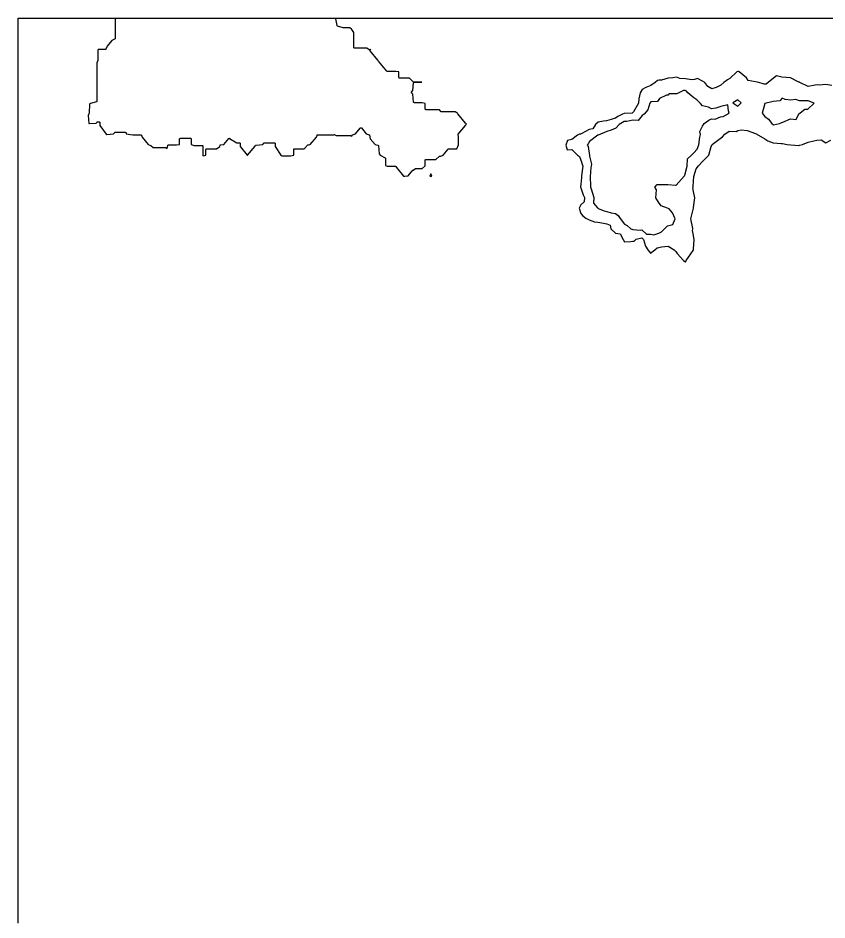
# Model space of a CAD drawing. Header units: millimetres. Extents: x 0 to 500, y 0 to 700.
# Drawn here: x 125 to 210.4, y 490.9 to 586.1 of the extents above; entities that cross this region are included whole.
import ezdxf

# ---------------------------------------------------------------- set-up
doc = ezdxf.new("R2010")
doc.units = ezdxf.units.MM
doc.layers.add('CORTE', color=1, linetype='Continuous')
doc.layers.add('GRABADO', color=5, linetype='Continuous')

msp = doc.modelspace()

# ---------------------------------------------------------------- linework, layer by layer
at = {"layer": 'CORTE'}
msp.add_lwpolyline([(125, 490.632), (125, 491.334), (125, 491.954), (125, 492.271), (125, 493.122), (125, 493.816), (125, 495.448), (125, 495.448), (125, 495.734), (125, 496.111), (125, 496.584), (125, 497.305), (125, 499.129), (125, 501.798), (125, 503.122), (125, 503.743), (125, 504.183), (125, 504.984), (125, 509.327), (125, 509.947), (125, 511.188), (125, 511.798), (125, 513.043), (125, 513.661), (125, 546.703), (125, 547.197), (125, 547.824), (125, 548.322), (125, 548.951), (125, 549.456), (125, 550.087), (125, 550.597), (125, 552.375), (125, 552.376), (125, 553.309), (125, 554.226), (125, 555.789), (125, 557.266), (125, 557.71), (125, 558.257), (125, 558.809), (125, 559.363), (125, 559.83), (125, 560.303), (125, 560.783), (125, 562.113), (125, 562.694), (125, 563.113), (125, 563.458), (125, 563.98), (125, 564.59), (125, 565.125), (125, 565.746), (125, 566.221), (125, 566.93), (125, 567.567), (125, 568.21), (125, 568.857), (125, 569.51), (125, 570.167), (125, 570.83), (125, 571.382), (125, 572.061), (125, 572.797), (125, 573.483), (125, 574.176), (125, 574.873), (125, 575.447), (125, 576.124), (125, 576.926), (125, 577.72), (125, 578.447), (125, 579.208), (125, 579.943), (125, 580.685), (125, 581.433), (125, 582.187), (125, 582.974), (125, 583.724), (125, 584.495), (125, 585.275), (125, 586.057), (125, 586.063), (125.001, 586.069), (125.003, 586.075), (125.006, 586.084), (125.009, 586.09), (125.012, 586.096), (125.019, 586.104), (125.023, 586.109), (125.028, 586.114), (125.036, 586.119), (125.037, 586.119), (125.042, 586.122), (125.052, 586.126), (125.063, 586.129), (125.073, 586.13), (141.615, 586.13), (141.615, 586.13), (161.782, 586.13), (163.035, 586.13), (165.107, 586.13), (167.47, 586.13), (169.805, 586.13), (169.899, 586.13), (170.64, 586.13), (171.316, 586.13), (172.646, 586.13), (174.054, 586.13), (174.631, 586.13), (175.236, 586.13), (175.682, 586.13), (176.137, 586.13), (176.898, 586.13), (177.455, 586.13), (177.964, 586.13), (178.457, 586.13), (178.993, 586.13), (179.547, 586.13), (180.126, 586.13), (181.715, 586.13), (182.237, 586.13), (182.773, 586.13), (183.303, 586.13), (183.83, 586.13), (184.362, 586.13), (211.881, 586.13)], dxfattribs=at)
for points in [[(186.261, 573.777), (186.254, 573.767), (186.214, 573.758), (185.346, 573.094), (185.206, 572.851), (185.113, 572.712), (185.203, 572.551), (185.351, 571.615), (185.362, 571.548), (185.547, 570.715), (185.52, 570.479), (185.487, 570.332), (185.426, 569.379), (185.458, 568.386), (185.464, 568.281), (185.51, 568.11), (185.819, 567.167), (185.783, 566.573), (186.179, 566.098), (186.254, 566.033), (186.884, 565.781), (187.162, 565.715), (187.639, 565.543), (188.095, 565.475), (188.372, 565.288), (188.575, 564.977), (189.043, 564.372), (189.317, 564.22), (189.699, 563.887), (189.937, 563.796), (190.695, 563.723), (190.867, 563.766), (191.368, 563.307), (191.778, 563.307), (192.153, 563.251), (192.671, 563.406), (192.939, 563.54), (193.253, 563.875), (193.588, 564.196), (194.13, 564.327), (194.383, 564.934), (194.12, 565.566), (193.771, 565.984), (193.597, 566.063), (192.928, 566.314), (192.637, 566.697), (192.355, 567.137), (192.41, 567.995), (192.243, 568.276), (192.486, 568.568), (192.705, 568.535), (193.628, 568.535), (194.44, 568.474), (194.513, 568.487), (195.36, 569.426), (195.378, 569.455), (195.407, 569.524), (195.655, 570.504), (195.711, 571.271), (196.12, 571.657), (196.35, 571.89), (196.719, 572.3), (196.89, 572.735), (197.009, 573.543), (197.071, 573.827), (197.004, 574.133), (197.265, 574.698), (197.469, 574.992), (197.942, 575.332), (198.242, 575.496), (198.612, 575.456), (199.163, 575.699), (199.478, 575.739), (200.078, 576.099), (200.081, 576.1), (200.036, 576.315), (199.958, 576.964), (199.205, 576.784), (198.684, 576.596), (198.243, 576.552), (197.917, 576.715), (197.29, 576.876), (197.08, 577.111), (196.697, 577.509), (196.362, 577.699), (195.724, 578.223), (195.6, 578.416), (195.463, 578.462), (195.262, 578.475), (194.722, 578.205), (194.566, 578.142), (193.728, 578.142), (193.681, 577.989), (193.469, 577.989), (192.749, 577.619), (192.539, 577.331), (191.813, 577.269), (191.71, 577.128), (191.492, 576.43), (191.13, 575.995), (190.899, 575.826), (190.5, 575.32), (189.926, 575.339), (189.299, 575.22), (189.013, 575.209), (188.83, 575.116), (188.483, 574.88), (188.11, 574.518), (187.639, 574.303), (187.167, 574.155), (186.261, 573.777)], [(201.025, 576.839), (201.347, 577.162), (201.025, 577.484), (200.488, 577.162), (201.025, 576.839)], [(203.862, 577.12), (203.57, 576.07), (203.867, 575.741), (204.237, 575.434), (204.606, 574.991), (204.762, 574.854), (205.415, 575.011), (205.59, 575.068), (205.635, 575.09), (205.754, 575.147), (206.585, 575.479), (207.159, 575.402), (207.461, 576.006), (207.59, 576.109), (208.096, 576.514), (208.417, 576.514), (209.063, 577.135), (208.433, 577.387), (207.506, 577.387), (207.137, 577.535), (206.594, 577.443), (206.023, 577.54), (205.691, 577.673), (205.456, 577.391), (204.754, 577.315), (203.862, 577.12)]]:
    msp.add_lwpolyline(points, close=True, dxfattribs=at)
at = {"layer": 'GRABADO'}
for points in [[(125, 490.57), (125, 492.454), (125, 492.454), (125, 492.784), (125, 493.218), (125, 493.764), (125, 494.596), (125, 496.701), (125, 499.781), (125, 501.309), (125, 502.025), (125, 502.533), (125, 503.456), (125, 508.468), (125, 509.183), (125, 510.615), (125, 511.319), (125, 512.756), (125, 513.469), (125, 540.649), (125, 541.219), (125, 541.942), (125, 542.517), (125, 543.243), (125, 543.825), (125, 544.554), (125, 545.142), (125, 547.195), (125, 547.195), (125, 548.271), (125, 549.329), (125, 551.133), (125, 552.837), (125, 553.349), (125, 553.981), (125, 554.617), (125, 555.257), (125, 555.795), (125, 556.341), (125, 556.895), (125, 558.43), (125, 559.1), (125, 559.584), (125, 559.982), (125, 560.583), (125, 561.287), (125, 561.905), (125, 562.622), (125, 563.17), (125, 563.988), (125, 564.723), (125, 565.464), (125, 566.211), (125, 566.964), (125, 567.723), (125, 568.488), (125, 569.125), (125, 569.908), (125, 570.758), (125, 571.549), (125, 572.348), (125, 573.153), (125, 573.816), (125, 574.596), (125, 575.521), (125, 576.438), (125, 577.277), (125, 578.154), (125, 579.003), (125, 579.859), (125, 580.722), (125, 581.592), (125, 582.5), (125, 583.366), (125, 584.255), (125, 585.155), (125, 586.057), (125, 586.063), (125.001, 586.069), (125.003, 586.076), (125.006, 586.084), (125.009, 586.09), (125.013, 586.097), (125.022, 586.108), (125.03, 586.115), (125.038, 586.12), (125.046, 586.124), (125.052, 586.126), (125.061, 586.128), (125.07, 586.13), (135.307, 586.13), (135.242, 585.925), (135.242, 583.947), (135.241, 583.942), (135.241, 583.936), (135.239, 583.927), (135.234, 583.917), (135.231, 583.91), (135.23, 583.909), (135.227, 583.904), (135.219, 583.895), (135.212, 583.89), (135.203, 583.883), (134.917, 583.769), (134.403, 583.152), (134.276, 582.846), (134.273, 582.84), (134.267, 582.83), (134.256, 582.819), (134.245, 582.812), (134.235, 582.807), (134.227, 582.805), (134.222, 582.803), (134.212, 582.802), (133.467, 582.802), (133.438, 582.708), (133.438, 581.664), (133.438, 581.658), (133.437, 581.653), (133.435, 581.645), (133.433, 581.639), (133.431, 581.634), (133.427, 581.628), (133.392, 581.574), (133.33, 581.406), (133.33, 580.497), (133.33, 579.574), (133.33, 579.196), (133.33, 578.273), (133.33, 577.347), (133.329, 577.343), (133.329, 577.337), (133.326, 577.327), (133.324, 577.322), (133.322, 577.317), (133.317, 577.307), (133.308, 577.298), (133.301, 577.291), (133.289, 577.283), (133.278, 577.279), (132.654, 577.093), (132.559, 577.036), (132.509, 576.104), (132.508, 576.099), (132.507, 576.095), (132.506, 576.091), (132.485, 576.026), (132.484, 576.021), (132.406, 575.85), (132.478, 574.99), (132.499, 574.982), (133.239, 575.012), (133.286, 575.069), (133.353, 575.149), (133.358, 575.156), (133.371, 575.166), (133.378, 575.17), (133.39, 575.175), (133.405, 575.178), (133.557, 575.178), (133.571, 575.175), (133.579, 575.172), (133.584, 575.17), (133.59, 575.166), (133.603, 575.157), (133.611, 575.146), (133.614, 575.142), (133.616, 575.138), (133.617, 575.136), (133.621, 575.127), (133.623, 575.116), (133.624, 575.111), (133.625, 575.106), (133.625, 574.798), (134.308, 573.876), (134.345, 573.84), (134.349, 573.842), (134.363, 573.848), (134.375, 573.849), (135.09, 573.899), (135.208, 574.04), (135.213, 574.047), (135.223, 574.054), (135.228, 574.057), (135.232, 574.059), (135.245, 574.065), (135.26, 574.067), (136.333, 574.067), (136.348, 574.065), (136.362, 574.059), (136.37, 574.054), (136.382, 574.046), (136.392, 574.033), (136.395, 574.027), (136.397, 574.022), (136.4, 574.015), (136.402, 574.006), (136.403, 574), (136.404, 573.994), (136.404, 573.893), (137.123, 573.797), (137.961, 573.797), (137.966, 573.796), (137.973, 573.795), (137.983, 573.792), (137.991, 573.789), (137.996, 573.786), (138.005, 573.78), (138.014, 573.771), (138.019, 573.763), (138.023, 573.757), (138.025, 573.753), (138.109, 573.551), (138.755, 572.777), (138.924, 572.7), (138.989, 572.683), (138.994, 572.682), (139.006, 572.677), (139.014, 572.672), (139.016, 572.67), (139.259, 572.475), (140.563, 572.475), (140.572, 572.475), (140.587, 572.471), (140.597, 572.466), (140.763, 572.367), (140.801, 572.665), (140.802, 572.668), (140.804, 572.674), (140.807, 572.683), (140.81, 572.689), (140.815, 572.698), (140.824, 572.708), (140.831, 572.712), (140.84, 572.719), (140.853, 572.724), (140.866, 572.727), (141.743, 572.727), (142.067, 572.779), (142.067, 573.358), (142.068, 573.363), (142.069, 573.371), (142.071, 573.378), (142.073, 573.384), (142.076, 573.39), (142.08, 573.397), (142.084, 573.402), (142.09, 573.409), (142.1, 573.417), (142.107, 573.421), (142.12, 573.428), (142.138, 573.43), (142.676, 573.43), (143.209, 573.43), (143.219, 573.43), (143.231, 573.427), (143.243, 573.423), (143.254, 573.415), (143.264, 573.408), (143.271, 573.398), (143.274, 573.392), (143.278, 573.386), (143.281, 573.377), (143.283, 573.368), (143.284, 573.364), (143.284, 573.358), (143.284, 572.773), (143.612, 572.685), (144.448, 572.685), (144.463, 572.683), (144.474, 572.678), (144.482, 572.673), (144.494, 572.664), (144.504, 572.651), (144.51, 572.642), (144.513, 572.632), (144.515, 572.625), (144.516, 572.618), (144.516, 572.613), (144.516, 571.628), (144.557, 571.573), (144.846, 571.659), (144.846, 572.247), (144.847, 572.252), (144.848, 572.257), (144.85, 572.266), (144.853, 572.274), (144.855, 572.279), (144.859, 572.285), (144.867, 572.296), (144.877, 572.304), (144.887, 572.311), (144.9, 572.315), (144.912, 572.319), (145.964, 572.319), (146.314, 572.571), (146.343, 572.694), (146.345, 572.699), (146.346, 572.704), (146.349, 572.709), (146.352, 572.715), (146.36, 572.725), (146.369, 572.733), (146.379, 572.74), (146.39, 572.745), (146.4, 572.748), (146.406, 572.749), (146.736, 572.786), (147.253, 573.406), (147.259, 573.413), (147.267, 573.418), (147.279, 573.425), (147.289, 573.428), (147.298, 573.43), (147.317, 573.43), (147.331, 573.427), (147.34, 573.423), (147.345, 573.42), (148.117, 572.955), (148.381, 572.955), (148.395, 572.951), (148.4, 572.949), (148.405, 572.947), (148.412, 572.943), (148.425, 572.934), (148.433, 572.923), (148.435, 572.919), (148.439, 572.913), (148.443, 572.902), (148.445, 572.893), (148.446, 572.888), (148.446, 572.883), (148.446, 572.577), (149.186, 571.647), (149.19, 571.64), (149.245, 571.665), (150.027, 572.604), (150.089, 572.69), (150.095, 572.696), (150.099, 572.7), (150.107, 572.707), (150.116, 572.711), (150.118, 572.712), (150.123, 572.714), (150.133, 572.717), (150.838, 572.787), (150.954, 572.926), (150.959, 572.933), (150.971, 572.942), (150.979, 572.947), (150.989, 572.951), (151.003, 572.955), (152.086, 572.955), (152.1, 572.951), (152.106, 572.949), (152.111, 572.947), (152.118, 572.943), (152.13, 572.934), (152.138, 572.923), (152.141, 572.919), (152.144, 572.913), (152.149, 572.902), (152.15, 572.893), (152.151, 572.888), (152.152, 572.883), (152.152, 572.573), (152.765, 571.654), (152.851, 571.581), (152.855, 571.576), (152.861, 571.57), (152.864, 571.564), (152.871, 571.553), (152.878, 571.565), (152.882, 571.569), (152.887, 571.574), (152.892, 571.578), (152.902, 571.585), (152.915, 571.589), (152.927, 571.593), (153.784, 571.593), (154.11, 571.664), (154.11, 572.247), (154.11, 572.252), (154.111, 572.257), (154.113, 572.266), (154.117, 572.274), (154.119, 572.279), (154.122, 572.285), (154.131, 572.296), (154.14, 572.304), (154.151, 572.311), (154.163, 572.315), (154.175, 572.319), (155.218, 572.319), (155.59, 572.728), (155.594, 572.733), (155.602, 572.739), (155.608, 572.743), (155.613, 572.746), (155.627, 572.751), (155.644, 572.753), (155.654, 572.752), (155.657, 572.752), (155.682, 572.747), (155.866, 572.784), (156.505, 573.55), (156.58, 573.759), (156.582, 573.765), (156.586, 573.773), (156.592, 573.781), (156.599, 573.787), (156.601, 573.79), (156.609, 573.796), (156.623, 573.803), (156.632, 573.806), (156.642, 573.807), (158.341, 573.807), (158.42, 573.816), (158.433, 573.816), (158.443, 573.814), (158.448, 573.812), (158.459, 573.807), (158.604, 573.713), (160.127, 573.713), (160.141, 573.71), (160.148, 573.707), (160.153, 573.705), (160.162, 573.7), (160.166, 573.697), (160.238, 573.639), (160.277, 573.765), (160.278, 573.769), (160.281, 573.775), (160.287, 573.786), (160.294, 573.793), (160.302, 573.801), (160.311, 573.806), (160.32, 573.811), (160.627, 573.893), (161.144, 574.513), (161.149, 574.52), (161.167, 574.534), (161.181, 574.539), (161.193, 574.542), (161.212, 574.542), (161.225, 574.539), (161.238, 574.534), (161.255, 574.522), (161.779, 573.893), (162.077, 573.814), (162.085, 573.811), (162.094, 573.807), (162.1, 573.803), (162.111, 573.795), (162.12, 573.783), (162.126, 573.773), (162.13, 573.764), (162.131, 573.756), (162.199, 573.388), (162.705, 572.782), (163.003, 572.702), (163.012, 572.7), (163.026, 572.692), (163.037, 572.683), (163.046, 572.673), (163.051, 572.664), (163.056, 572.653), (163.058, 572.644), (163.059, 572.638), (163.128, 571.798), (163.242, 571.661), (163.755, 571.355), (163.763, 571.351), (163.779, 571.336), (163.785, 571.326), (163.787, 571.322), (163.79, 571.316), (163.793, 571.305), (163.794, 571.294), (163.795, 571.29), (163.795, 570.548), (163.993, 570.488), (164.845, 570.488), (164.858, 570.487), (164.87, 570.483), (164.878, 570.48), (164.883, 570.477), (164.888, 570.474), (164.893, 570.469), (164.899, 570.464), (164.905, 570.455), (164.907, 570.452), (164.97, 570.347), (165.72, 569.446), (165.806, 569.422), (165.815, 569.424), (165.821, 569.426), (165.852, 569.428), (166.19, 569.453), (166.704, 570.069), (166.71, 570.077), (166.72, 570.083), (166.987, 570.243), (166.993, 570.246), (167.001, 570.249), (167.006, 570.25), (167.015, 570.252), (167.661, 570.252), (168.005, 570.528), (168.005, 571.134), (168.006, 571.139), (168.007, 571.146), (168.009, 571.154), (168.011, 571.161), (168.014, 571.167), (168.016, 571.171), (168.021, 571.178), (168.028, 571.185), (168.034, 571.191), (168.044, 571.198), (168.059, 571.204), (168.073, 571.207), (169.119, 571.207), (169.493, 571.527), (169.498, 571.531), (169.503, 571.534), (169.508, 571.537), (169.517, 571.54), (169.526, 571.543), (169.535, 571.544), (169.635, 571.544), (169.886, 571.664), (170.407, 572.29), (170.411, 572.295), (170.421, 572.303), (170.432, 572.311), (170.445, 572.315), (170.457, 572.319), (171.343, 572.319), (171.514, 572.73), (171.514, 573.585), (171.476, 573.817), (171.475, 573.823), (171.475, 573.829), (171.476, 573.835), (171.476, 573.841), (171.479, 573.85), (171.483, 573.86), (171.485, 573.864), (171.487, 573.868), (171.491, 573.873), (172.262, 574.798), (172.264, 574.801), (172.339, 574.872), (172.35, 574.919), (172.318, 574.958), (172.262, 575.025), (171.446, 576.004), (171.441, 576.011), (171.438, 576.017), (171.405, 576.085), (171.354, 576.12), (171.178, 576.211), (169.732, 576.211), (169.722, 576.212), (169.717, 576.213), (169.707, 576.216), (169.694, 576.224), (169.689, 576.228), (169.686, 576.23), (169.681, 576.235), (169.505, 576.447), (168.071, 576.447), (168.057, 576.45), (168.052, 576.452), (168.046, 576.455), (168.038, 576.459), (168.027, 576.468), (168.019, 576.478), (168.016, 576.483), (168.012, 576.49), (168.009, 576.5), (168.007, 576.507), (168.006, 576.515), (168.005, 576.52), (168.005, 577.104), (167.678, 577.192), (166.844, 577.192), (166.839, 577.192), (166.829, 577.193), (166.816, 577.199), (166.811, 577.202), (166.806, 577.205), (166.8, 577.209), (166.798, 577.211), (166.792, 577.216), (166.786, 577.225), (166.782, 577.232), (166.78, 577.236), (166.777, 577.243), (166.775, 577.251), (166.774, 577.257), (166.689, 578.078), (166.566, 578.226), (166.562, 578.23), (166.557, 578.239), (166.554, 578.247), (166.55, 578.256), (166.549, 578.267), (166.549, 578.273), (166.549, 578.28), (166.55, 578.289), (166.552, 578.295), (166.553, 578.3), (166.557, 578.308), (166.563, 578.317), (166.689, 578.469), (166.774, 579.29), (166.775, 579.295), (166.777, 579.302), (166.779, 579.309), (166.782, 579.315), (166.787, 579.324), (166.796, 579.334), (166.802, 579.339), (166.811, 579.345), (166.827, 579.353), (166.839, 579.354), (166.844, 579.355), (167.644, 579.355), (167.647, 579.36), (166.8, 579.36), (166.791, 579.36), (166.777, 579.364), (166.768, 579.368), (166.721, 579.394), (166.715, 579.398), (166.71, 579.403), (166.337, 579.782), (165.292, 579.782), (165.28, 579.785), (165.267, 579.789), (165.255, 579.797), (165.246, 579.805), (165.242, 579.811), (165.239, 579.815), (165.235, 579.822), (165.232, 579.827), (165.23, 579.834), (165.228, 579.842), (165.227, 579.85), (165.226, 579.855), (165.226, 580.433), (164.902, 580.484), (164.025, 580.484), (164.014, 580.487), (164.008, 580.489), (163.949, 580.515), (163.941, 580.519), (163.93, 580.528), (163.07, 581.559), (163.066, 581.564), (163.061, 581.573), (163.058, 581.579), (163.056, 581.584), (163.055, 581.588), (163.043, 581.641), (162.998, 581.695), (162.186, 582.67), (162.182, 582.674), (162.175, 582.686), (162.172, 582.693), (162.169, 582.7), (162.168, 582.707), (162.167, 582.713), (162.167, 582.72), (162.167, 582.728), (162.168, 582.736), (162.171, 582.746), (162.176, 582.756), (162.179, 582.762), (162.236, 582.842), (162.184, 582.786), (162.179, 582.781), (162.166, 582.772), (162.154, 582.767), (162.144, 582.764), (162.132, 582.762), (162.117, 582.763), (162.108, 582.766), (162.098, 582.769), (162.091, 582.773), (162.087, 582.776), (161.842, 582.96), (160.534, 582.96), (160.525, 582.961), (160.515, 582.963), (160.51, 582.965), (160.503, 582.969), (160.493, 582.975), (160.484, 582.983), (160.479, 582.989), (160.478, 582.991), (160.474, 582.997), (160.469, 583.007), (160.467, 583.013), (160.465, 583.019), (160.464, 583.028), (160.464, 583.034), (160.464, 584.604), (160.25, 584.902), (160.248, 584.905), (160.234, 584.928), (160.22, 584.949), (160.051, 585.104), (159.348, 585.104), (159.338, 585.105), (159.33, 585.107), (158.739, 585.284), (158.729, 585.29), (158.721, 585.295), (158.714, 585.301), (158.706, 585.31), (158.7, 585.32), (158.697, 585.326), (158.695, 585.333), (158.694, 585.338), (158.547, 586.041), (158.546, 586.047), (158.545, 586.055), (158.546, 586.06), (158.546, 586.067), (158.549, 586.077), (158.551, 586.082), (158.554, 586.09), (158.559, 586.098), (158.561, 586.1), (158.566, 586.107), (158.575, 586.115), (158.583, 586.12), (158.599, 586.127), (158.615, 586.13), (158.62, 586.13), (159.754, 586.13), (162.145, 586.13), (164.872, 586.13), (167.565, 586.13), (167.674, 586.13), (168.529, 586.13), (169.309, 586.13), (170.844, 586.13), (172.468, 586.13), (173.134, 586.13), (173.832, 586.13), (174.346, 586.13), (174.872, 586.13), (175.75, 586.13), (176.392, 586.13), (176.98, 586.13), (177.548, 586.13), (178.168, 586.13), (178.806, 586.13), (179.475, 586.13), (181.307, 586.13), (181.91, 586.13), (182.529, 586.13), (183.14, 586.13), (183.749, 586.13), (184.362, 586.13), (206.994, 586.13), (207.48, 586.13), (208.706, 586.13), (209.201, 586.13), (211.046, 586.13)], [(210.953, 579.001), (210.297, 579.125), (209.598, 579.036), (209.372, 579.08), (209.169, 579.051), (208.437, 578.916), (207.557, 579.322), (207.52, 579.356), (207.505, 579.359), (207.446, 579.373), (206.574, 579.799), (206.102, 579.841), (205.654, 579.903), (205.078, 580.036), (204.79, 579.777), (204.227, 579.326), (203.986, 579.133), (203.805, 579.144), (203.679, 579.172), (203.213, 579.312), (202.873, 579.385), (202.113, 579.548), (201.909, 579.808), (201.147, 580.436), (201.066, 580.49), (201.035, 580.492), (201.001, 580.491), (200.91, 580.436), (200.156, 579.74), (199.926, 579.591), (199.516, 579.327), (199.228, 579.024), (198.716, 578.794), (198.248, 578.669), (197.839, 578.887), (197.523, 579.33), (197.295, 579.477), (196.751, 579.728), (196.421, 579.629), (196.168, 579.591), (195.47, 579.722), (194.895, 579.743), (194.543, 579.902), (194.136, 579.82), (193.638, 579.798), (192.935, 579.579), (192.706, 579.579), (192.538, 579.549), (192.296, 579.325), (191.808, 579.017), (191.312, 578.798), (190.899, 578.578), (190.691, 578.245), (190.555, 577.59), (190.513, 577.138), (189.981, 576.231), (189.858, 576.092), (189.011, 576.064), (188.838, 575.983), (188.325, 575.722), (188.1, 575.569), (187.62, 575.415), (187.156, 575.281), (186.838, 575.241), (186.25, 575.14), (185.996, 574.89), (185.69, 574.445), (185.315, 574.355), (184.531, 573.925), (184.383, 573.872), (184.302, 573.854), (184.069, 573.761), (183.469, 573.318), (183.037, 573.199), (182.854, 572.713), (183.005, 572.213), (183.464, 572.247), (184.064, 571.661), (184.295, 571.498), (184.432, 571.138), (184.642, 570.5), (184.519, 569.473), (184.513, 569.379), (184.517, 569.282), (184.436, 568.575), (184.402, 568.277), (184.433, 568.188), (184.675, 567.477), (184.816, 567.17), (184.777, 566.708), (184.423, 566.413), (184.247, 566.04), (184.429, 565.483), (184.627, 565.244), (184.95, 564.998), (185.318, 564.827), (185.891, 564.597), (186.225, 564.561), (186.66, 564.49), (187.16, 564.385), (187.533, 564.269), (187.587, 563.86), (188.1, 563.421), (188.582, 563.338), (188.911, 562.745), (189.038, 562.484), (189.71, 562.542), (189.91, 562.559), (190.05, 562.583), (190.26, 562.779), (190.867, 562.929), (191.06, 562.752), (191.263, 562.047), (191.517, 561.642), (191.786, 561.302), (192.253, 561.656), (192.488, 561.882), (192.684, 561.911), (192.937, 561.974), (193.643, 562.055), (194.275, 561.658), (194.461, 561.469), (194.61, 561.257), (195.266, 560.542), (195.424, 560.415), (195.468, 560.367), (195.503, 560.422), (195.571, 560.529), (196.293, 561.58), (196.311, 561.623), (196.314, 561.634), (196.33, 561.771), (196.407, 562.707), (196.331, 563.167), (196.209, 563.681), (196.249, 563.839), (196.261, 563.902), (196.056, 564.935), (196.319, 566.039), (196.318, 566.048), (196.322, 566.067), (196.33, 566.137), (196.471, 567.154), (196.331, 567.828), (196.331, 567.828), (196.266, 568.191), (196.277, 568.282), (196.289, 568.33), (196.33, 568.914), (196.366, 569.394), (196.61, 570.198), (196.859, 570.54), (197.277, 570.986), (197.582, 571.291), (197.934, 571.643), (198.187, 572.554), (198.254, 572.682), (198.315, 572.768), (199.138, 573.396), (199.381, 573.582), (199.632, 573.883), (200.089, 574.192), (200.823, 574.137), (201.007, 574.247), (201.399, 574.341), (201.981, 574.241), (202.881, 573.932), (202.941, 573.92), (202.956, 573.888), (203.854, 573.391), (204.181, 573.18), (204.759, 572.948), (205.6, 572.881), (205.671, 572.871), (205.743, 572.876), (206.213, 572.789), (206.602, 572.734), (207.437, 572.675), (207.495, 572.661), (207.539, 572.711), (207.84, 572.787), (208.424, 573.02), (209.039, 573.168), (209.362, 573.245), (209.8, 573.28), (210.304, 572.945), (210.848, 573.235)]]:
    msp.add_lwpolyline(points, dxfattribs=at)
msp.add_lwpolyline([(168.707, 569.434), (168.604, 569.68), (168.468, 569.436), (168.612, 569.412), (168.707, 569.434)], close=True, dxfattribs=at)

doc.saveas('drawing.dxf')
